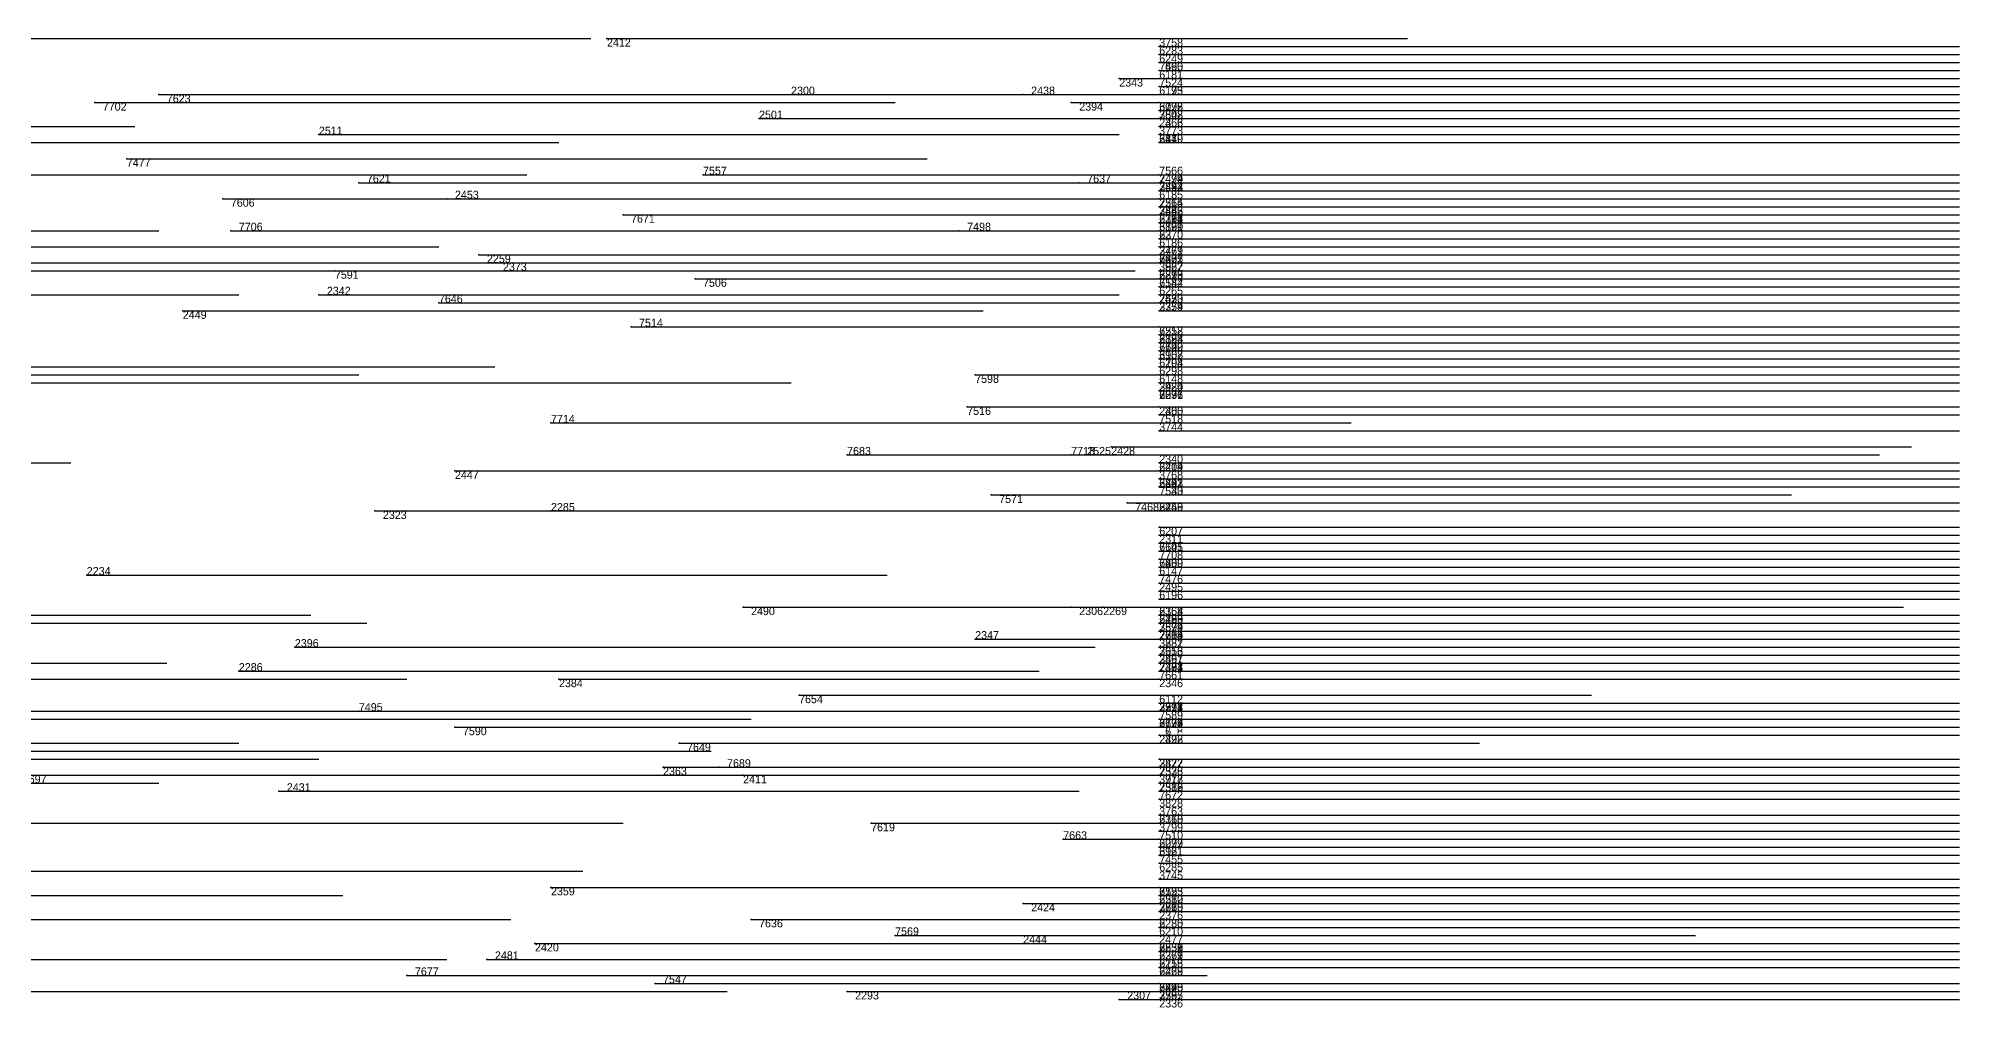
# Model space of a CAD drawing. Extents: x 0 to 1.1, y 0 to 1.
# Drawn here: x 0.86 to 1.1, y 0.759 to 0.88 of the extents above; entities that cross this region are included whole.
import ezdxf

# ---------------------------------------------------------------- set-up
doc = ezdxf.new("R2010")
doc.units = 0
for name, color, linetype in [('Facilities', 3, 'CONTINUOUS'), ('Normals', 1, 'CONTINUOUS'), ('Source_points', 5, 'CONTINUOUS'), ('Text', 3, 'CONTINUOUS')]:
    doc.layers.add(name, color=color, linetype=linetype)

msp = doc.modelspace()

# ---------------------------------------------------------------- linework, layer by layer
at = {"layer": 'Facilities', "color": 3}
for p in [(0.931, 0.88), (1, 0.879, 0.498), (1, 0.879, 0.685), (1, 0.878, 0.552), (1, 0.877, 0.887), (0.995, 0.875), (1, 0.876, 0.769), (1, 0.875, 0.551), (1, 0.875, 0.862), (1, 0.874, 0.538), (0.867, 0.872, 1), (0.875, 0.873, 1), (0.954, 0.873), (0.983, 0.873), (0.989, 0.872), (1, 0.873, 0.574), (1, 0.872, 0.393), (0.95, 0.87), (1, 0.871, 0.673), (1, 0.871, 0.69), (1, 0.871, 0.905), (1, 0.87, 0.144), (1, 0.87, 0.476), (1, 0.869, 0.246), (1, 0.869, 0.097), (0.895, 0.868), (1, 0.868, 0.372), (1, 0.868, 0.282), (1, 0.868, 0.55), (1, 0.867, 0.248), (1, 0.867, 0.43), (0.871, 0.865, 1), (0.9, 0.862, 1), (0.943, 0.863, 1), (0.99, 0.862, 1), (1, 0.863, 0.849), (1, 0.863, 0.846), (1, 0.862, 0.072), (0.883, 0.86, 1), (0.911, 0.86), (1, 0.861, 0.222), (1, 0.861, 0.412), (1, 0.861, 0.892), (1, 0.86, 0.535), (1, 0.86, 0.839), (0.933, 0.858, 1), (1, 0.859, 0.169), (1, 0.859, 0.076), (1, 0.859, 0.412), (1, 0.858, 0.065), (1, 0.858, 0.749), (1, 0.858, 0.815), (1, 0.857, 0.303), (1, 0.857, 0.687), (1, 0.857, 0.533), (0.884, 0.856, 1), (0.975, 0.856, 1), (1, 0.856, 0.688), (1, 0.856, 0.592), (1, 0.855, 0.207), (1, 0.855, 0.688), (1, 0.855, 0.664), (0.915, 0.853), (1, 0.854, 0.454), (1, 0.853, 0.072), (1, 0.853, 0.173), (1, 0.853, 0.632), (1, 0.853, 0.776), (1, 0.853, 0.788), (0.897, 0.851, 1), (0.917, 0.852), (0.942, 0.85, 1), (1, 0.852, 0.359), (1, 0.851, 0.465), (1, 0.851, 0.392), (1, 0.85, 0.182), (1, 0.85, 0.55), (1, 0.85, 0.664), (0.895, 0.848), (1, 0.849, 0.977), (1, 0.848, 0.082), (1, 0.848, 0.634), (0.878, 0.846), (0.91, 0.847, 1), (1, 0.847, 0.951), (1, 0.847, 0.942), (1, 0.846, 0.199), (1, 0.846, 0.317), (0.934, 0.844, 1), (1, 0.844, 0.655), (1, 0.843, 0.118), (1, 0.843, 0.598), (1, 0.843, 0.915), (1, 0.842, 0.26), (1, 0.842, 0.802), (1, 0.841, 0.259), (1, 0.841, 0.667), (1, 0.841, 0.663), (1, 0.841, 0.905), (0.977, 0.838, 1), (1, 0.84, 0.666), (1, 0.839, 0.69), (1, 0.839, 0.746), (1, 0.838, 0.524), (1, 0.837, 0.387), (1, 0.836, 0.072), (1, 0.836, 0.137), (1, 0.836, 0.57), (1, 0.836, 0.773), (0.976, 0.834, 1), (1, 0.834, 0.098), (1, 0.833, 0.085), (1, 0.833, 0.836), (0.924, 0.832, 1), (1, 0.831, 0.378), (0.994, 0.829), (0.912, 0.826), (0.961, 0.828, 1), (0.989, 0.828, 1), (0.99, 0.828), (1, 0.827, 0.018), (1, 0.827, 0.622), (1, 0.826, 0.053), (1, 0.825, 0.226), (1, 0.825, 0.501), (1, 0.824, 0.051), (1, 0.824, 0.385), (1, 0.824, 0.536), (1, 0.824, 0.892), (1, 0.824, 0.918), (0.902, 0.821), (0.924, 0.821), (0.979, 0.823, 1), (0.996, 0.822, 1), (1, 0.822, 0.746), (1, 0.821, 0.015), (1, 0.821, 0.496), (1, 0.819, 0.683), (1, 0.818, 0.075), (1, 0.817, 0.641), (1, 0.816, 0.863), (1, 0.816, 0.85), (1, 0.815, 0.526), (1, 0.815, 0.874), (1, 0.814, 0.799), (0.866, 0.813), (1, 0.813, 0.558), (1, 0.812, 0.796), (0.948, 0.809), (0.989, 0.809), (0.993, 0.809), (1, 0.811, 0.007), (1, 0.81, 0.614), (1, 0.808, 0.045), (1, 0.808, 0.071), (1, 0.808, 0.611), (1, 0.808, 0.619), (1, 0.808, 0.57), (1, 0.807, 0.214), (1, 0.807, 0.67), (1, 0.807, 0.653), (1, 0.807, 0.865), (0.977, 0.805), (1, 0.806, 0.382), (1, 0.806, 0.903), (1, 0.805, 0.061), (1, 0.805, 0.291), (1, 0.805, 0.998), (0.892, 0.804), (1, 0.804, 0.311), (1, 0.803, 0.282), (1, 0.803, 0.934), (1, 0.802, 0.222), (1, 0.802, 0.46), (0.885, 0.801), (0.925, 0.8), (1, 0.801, 0.176), (1, 0.801, 0.109), (1, 0.801, 0.807), (1, 0.801, 0.999), (1, 0.801, 0.787), (1, 0.801, 0.809), (1, 0.8, 0.115), (0.955, 0.798, 1), (1, 0.797, 0.261), (1, 0.797, 0.456), (1, 0.797, 0.746), (1, 0.797, 0.96), (0.9, 0.796, 1), (1, 0.796, 0.204), (1, 0.796, 0.063), (1, 0.796, 0.05), (1, 0.796, 0.814), (1, 0.795, 0.682), (1, 0.795, 0.911), (1, 0.795, 0.793), (0.912, 0.794, 1), (1, 0.794, 0.471), (1, 0.794, 0.56), (1, 0.794, 0.99), (1, 0.793, 0.114), (1, 0.793, 0.133), (1, 0.793, 0.783), (0.94, 0.792, 1), (1, 0.79, 0.111), (1, 0.79, 0.324), (0.938, 0.789), (0.945, 0.789, 1), (0.948, 0.788), (1, 0.789, 0.785), (1, 0.788, 0.033), (1, 0.788, 0.404), (0.89, 0.786), (1, 0.787, 0.392), (1, 0.786, 0.076), (1, 0.786, 0.215), (1, 0.786, 0.797), (1, 0.785, 0.335), (1, 0.785, 0.973), (1, 0.783, 0.488), (0.964, 0.782, 1), (1, 0.782, 0.128), (1, 0.782, 0.639), (1, 0.781, 0.285), (1, 0.781, 0.76), (0.988, 0.78, 1), (1, 0.78, 0.521), (1, 0.779, 0.163), (1, 0.779, 0.55), (1, 0.778, 0.488), (1, 0.778, 0.788), (1, 0.777, 0.673), (0.924, 0.774), (1, 0.775, 0.341), (1, 0.774, 0.569), (1, 0.773, 0.346), (1, 0.773, 0.788), (0.983, 0.772), (1, 0.772, 0.035), (1, 0.772, 0.126), (1, 0.772, 0.486), (1, 0.772, 0.598), (1, 0.771, 0.135), (1, 0.771, 0.939), (0.949, 0.77, 1), (1, 0.77, 0.012), (1, 0.769, 0.534), (1, 0.769, 0.715), (0.922, 0.767), (0.967, 0.768, 1), (0.983, 0.767), (1, 0.767, 0.212), (1, 0.767, 0.28), (1, 0.767, 0.665), (1, 0.767, 0.914), (1, 0.766, 0.126), (1, 0.766, 0.622), (0.916, 0.765), (1, 0.765, 0.119), (1, 0.765, 0.051), (1, 0.765, 0.713), (1, 0.765, 0.528), (1, 0.764, 0.072), (1, 0.764, 0.214), (1, 0.764, 0.558), (0.906, 0.763, 1), (0.937, 0.762, 1), (0.961, 0.761), (1, 0.762, 0.26), (1, 0.762, 0.79), (1, 0.761, 0.122), (1, 0.761, 0.305), (1, 0.761, 0.699), (0.995, 0.76), (1, 0.76, 0.058), (1, 0.76, 0.875)]:
    msp.add_point(p, dxfattribs=at)
at = {"layer": 'Normals', "color": 1}
for p, q in [((0.787, 0.88), (0.887, 0.88)), ((0.83, 0.88), (0.929, 0.88)), ((0.931, 0.88), (1.031, 0.88)), ((1, 0.879, 0.498), (1.1, 0.879, 0.498)), ((1, 0.879, 0.685), (1.1, 0.879, 0.685)), ((1, 0.878, 0.552), (1.1, 0.878, 0.552)), ((1, 0.877, 0.887), (1.1, 0.877, 0.887)), ((0.995, 0.875), (1.095, 0.875)), ((1, 0.876, 0.769), (1.1, 0.876, 0.769)), ((1, 0.875, 0.551), (1.1, 0.875, 0.551)), ((1, 0.875, 0.862), (1.1, 0.875, 0.862)), ((1, 0.874, 0.538), (1.1, 0.874, 0.538)), ((0.867, 0.872, 1), (0.967, 0.872, 1)), ((0.875, 0.873, 1), (0.975, 0.873, 1)), ((0.954, 0.873), (1.054, 0.873)), ((0.983, 0.873), (1.083, 0.873)), ((0.989, 0.872), (1.089, 0.872)), ((1, 0.873, 0.574), (1.1, 0.873, 0.574)), ((1, 0.872, 0.393), (1.1, 0.872, 0.393)), ((0.772, 0.869), (0.872, 0.869)), ((0.95, 0.87), (1.05, 0.87)), ((1, 0.871, 0.673), (1.1, 0.871, 0.673)), ((1, 0.871, 0.69), (1.1, 0.871, 0.69)), ((1, 0.871, 0.905), (1.1, 0.871, 0.905)), ((1, 0.87, 0.144), (1.1, 0.87, 0.144)), ((1, 0.87, 0.476), (1.1, 0.87, 0.476)), ((1, 0.869, 0.246), (1.1, 0.869, 0.246)), ((1, 0.869, 0.097), (1.1, 0.869, 0.097)), ((0.825, 0.867, 1), (0.925, 0.867, 1)), ((0.895, 0.868), (0.995, 0.868)), ((1, 0.868, 0.372), (1.1, 0.868, 0.372)), ((1, 0.868, 0.282), (1.1, 0.868, 0.282)), ((1, 0.868, 0.55), (1.1, 0.868, 0.55)), ((1, 0.867, 0.248), (1.1, 0.867, 0.248)), ((1, 0.867, 0.43), (1.1, 0.867, 0.43)), ((0.871, 0.865, 1), (0.971, 0.865, 1)), ((0.761, 0.863), (0.861, 0.863)), ((0.821, 0.863), (0.921, 0.863)), ((0.9, 0.862, 1), (1, 0.862, 1)), ((0.943, 0.863, 1), (1.043, 0.863, 1)), ((0.99, 0.862, 1), (1.09, 0.862, 1)), ((1, 0.863, 0.849), (1.1, 0.863, 0.849)), ((1, 0.863, 0.846), (1.1, 0.863, 0.846)), ((1, 0.862, 0.072), (1.1, 0.862, 0.072)), ((0.883, 0.86, 1), (0.983, 0.86, 1)), ((0.911, 0.86), (1.012, 0.86)), ((1, 0.861, 0.222), (1.1, 0.861, 0.222)), ((1, 0.861, 0.412), (1.1, 0.861, 0.412)), ((1, 0.861, 0.892), (1.1, 0.861, 0.892)), ((1, 0.86, 0.535), (1.1, 0.86, 0.535)), ((1, 0.86, 0.839), (1.1, 0.86, 0.839)), ((0.933, 0.858, 1), (1.033, 0.858, 1)), ((1, 0.859, 0.169), (1.1, 0.859, 0.169)), ((1, 0.859, 0.076), (1.1, 0.859, 0.076)), ((1, 0.859, 0.412), (1.1, 0.859, 0.412)), ((1, 0.858, 0.065), (1.1, 0.858, 0.065)), ((1, 0.858, 0.749), (1.1, 0.858, 0.749)), ((1, 0.858, 0.815), (1.1, 0.858, 0.815)), ((1, 0.857, 0.303), (1.1, 0.857, 0.303)), ((1, 0.857, 0.687), (1.1, 0.857, 0.687)), ((1, 0.857, 0.533), (1.1, 0.857, 0.533)), ((0.775, 0.856), (0.875, 0.856)), ((0.884, 0.856, 1), (0.984, 0.856, 1)), ((0.975, 0.856, 1), (1.075, 0.856, 1)), ((1, 0.856, 0.688), (1.1, 0.856, 0.688)), ((1, 0.856, 0.592), (1.1, 0.856, 0.592)), ((1, 0.855, 0.207), (1.1, 0.855, 0.207)), ((1, 0.855, 0.688), (1.1, 0.855, 0.688)), ((1, 0.855, 0.664), (1.1, 0.855, 0.664)), ((0.81, 0.854), (0.91, 0.854)), ((0.915, 0.853), (1.015, 0.853)), ((1, 0.854, 0.454), (1.1, 0.854, 0.454)), ((1, 0.853, 0.072), (1.1, 0.853, 0.072)), ((1, 0.853, 0.173), (1.1, 0.853, 0.173)), ((1, 0.853, 0.632), (1.1, 0.853, 0.632)), ((1, 0.853, 0.776), (1.1, 0.853, 0.776)), ((1, 0.853, 0.788), (1.1, 0.853, 0.788)), ((0.847, 0.851, 1), (0.947, 0.851, 1)), ((0.853, 0.852, 1), (0.953, 0.852, 1)), ((0.897, 0.851, 1), (0.997, 0.851, 1)), ((0.917, 0.852), (1.017, 0.852)), ((0.942, 0.85, 1), (1.042, 0.85, 1)), ((1, 0.852, 0.359), (1.1, 0.852, 0.359)), ((1, 0.851, 0.465), (1.1, 0.851, 0.465)), ((1, 0.851, 0.392), (1.1, 0.851, 0.392)), ((1, 0.85, 0.182), (1.1, 0.85, 0.182)), ((1, 0.85, 0.55), (1.1, 0.85, 0.55)), ((1, 0.85, 0.664), (1.1, 0.85, 0.664)), ((0.785, 0.848, 1), (0.885, 0.848, 1)), ((0.895, 0.848), (0.995, 0.848)), ((1, 0.849, 0.977), (1.1, 0.849, 0.977)), ((1, 0.848, 0.082), (1.1, 0.848, 0.082)), ((1, 0.848, 0.634), (1.1, 0.848, 0.634)), ((0.878, 0.846), (0.978, 0.846)), ((0.91, 0.847, 1), (1.01, 0.847, 1)), ((1, 0.847, 0.951), (1.1, 0.847, 0.951)), ((1, 0.847, 0.942), (1.1, 0.847, 0.942)), ((1, 0.846, 0.199), (1.1, 0.846, 0.199)), ((1, 0.846, 0.317), (1.1, 0.846, 0.317)), ((0.934, 0.844, 1), (1.034, 0.844, 1)), ((1, 0.844, 0.655), (1.1, 0.844, 0.655)), ((1, 0.843, 0.118), (1.1, 0.843, 0.118)), ((1, 0.843, 0.598), (1.1, 0.843, 0.598)), ((1, 0.843, 0.915), (1.1, 0.843, 0.915)), ((1, 0.842, 0.26), (1.1, 0.842, 0.26)), ((1, 0.842, 0.802), (1.1, 0.842, 0.802)), ((1, 0.841, 0.259), (1.1, 0.841, 0.259)), ((1, 0.841, 0.667), (1.1, 0.841, 0.667)), ((1, 0.841, 0.663), (1.1, 0.841, 0.663)), ((1, 0.841, 0.905), (1.1, 0.841, 0.905)), ((0.8, 0.838), (0.9, 0.838)), ((0.818, 0.839, 1), (0.917, 0.839, 1)), ((0.977, 0.838, 1), (1.077, 0.838, 1)), ((1, 0.84, 0.666), (1.1, 0.84, 0.666)), ((1, 0.839, 0.69), (1.1, 0.839, 0.69)), ((1, 0.839, 0.746), (1.1, 0.839, 0.746)), ((1, 0.838, 0.524), (1.1, 0.838, 0.524)), ((0.854, 0.837, 1), (0.954, 0.837, 1)), ((1, 0.837, 0.387), (1.1, 0.837, 0.387)), ((1, 0.836, 0.072), (1.1, 0.836, 0.072)), ((1, 0.836, 0.137), (1.1, 0.836, 0.137)), ((1, 0.836, 0.57), (1.1, 0.836, 0.57)), ((1, 0.836, 0.773), (1.1, 0.836, 0.773)), ((0.976, 0.834, 1), (1.076, 0.834, 1)), ((1, 0.834, 0.098), (1.1, 0.834, 0.098)), ((1, 0.833, 0.085), (1.1, 0.833, 0.085)), ((1, 0.833, 0.836), (1.1, 0.833, 0.836)), ((0.924, 0.832, 1), (1.024, 0.832, 1)), ((1, 0.831, 0.378), (1.1, 0.831, 0.378)), ((0.994, 0.829), (1.094, 0.829)), ((0.764, 0.827), (0.864, 0.827)), ((0.912, 0.826), (1.012, 0.826)), ((0.961, 0.828, 1), (1.061, 0.828, 1)), ((0.989, 0.828, 1), (1.089, 0.828, 1)), ((0.99, 0.828), (1.09, 0.828)), ((1, 0.827, 0.018), (1.1, 0.827, 0.018)), ((1, 0.827, 0.622), (1.1, 0.827, 0.622)), ((1, 0.826, 0.053), (1.1, 0.826, 0.053)), ((1, 0.825, 0.226), (1.1, 0.825, 0.226)), ((1, 0.825, 0.501), (1.1, 0.825, 0.501)), ((1, 0.824, 0.051), (1.1, 0.824, 0.051)), ((1, 0.824, 0.385), (1.1, 0.824, 0.385)), ((1, 0.824, 0.536), (1.1, 0.824, 0.536)), ((1, 0.824, 0.892), (1.1, 0.824, 0.892)), ((1, 0.824, 0.918), (1.1, 0.824, 0.918)), ((0.902, 0.821), (1.002, 0.821)), ((0.924, 0.821), (1.024, 0.821)), ((0.979, 0.823, 1), (1.079, 0.823, 1)), ((0.996, 0.822, 1), (1.096, 0.822, 1)), ((1, 0.822, 0.746), (1.1, 0.822, 0.746)), ((1, 0.821, 0.015), (1.1, 0.821, 0.015)), ((1, 0.821, 0.496), (1.1, 0.821, 0.496)), ((1, 0.819, 0.683), (1.1, 0.819, 0.683)), ((1, 0.818, 0.075), (1.1, 0.818, 0.075)), ((1, 0.817, 0.641), (1.1, 0.817, 0.641)), ((1, 0.816, 0.863), (1.1, 0.816, 0.863)), ((1, 0.816, 0.85), (1.1, 0.816, 0.85)), ((1, 0.815, 0.526), (1.1, 0.815, 0.526)), ((1, 0.815, 0.874), (1.1, 0.815, 0.874)), ((1, 0.814, 0.799), (1.1, 0.814, 0.799)), ((0.866, 0.813), (0.966, 0.813)), ((1, 0.813, 0.558), (1.1, 0.813, 0.558)), ((1, 0.812, 0.796), (1.1, 0.812, 0.796)), ((0.948, 0.809), (1.048, 0.809)), ((0.989, 0.809), (1.089, 0.809)), ((0.993, 0.809), (1.093, 0.809)), ((1, 0.811, 0.007), (1.1, 0.811, 0.007)), ((1, 0.81, 0.614), (1.1, 0.81, 0.614)), ((0.794, 0.808), (0.894, 0.808)), ((0.801, 0.807), (0.901, 0.807)), ((1, 0.808, 0.045), (1.1, 0.808, 0.045)), ((1, 0.808, 0.071), (1.1, 0.808, 0.071)), ((1, 0.808, 0.611), (1.1, 0.808, 0.611)), ((1, 0.808, 0.619), (1.1, 0.808, 0.619)), ((1, 0.808, 0.57), (1.1, 0.808, 0.57)), ((1, 0.807, 0.214), (1.1, 0.807, 0.214)), ((1, 0.807, 0.67), (1.1, 0.807, 0.67)), ((1, 0.807, 0.653), (1.1, 0.807, 0.653)), ((1, 0.807, 0.865), (1.1, 0.807, 0.865)), ((0.977, 0.805), (1.077, 0.805)), ((1, 0.806, 0.382), (1.1, 0.806, 0.382)), ((1, 0.806, 0.903), (1.1, 0.806, 0.903)), ((1, 0.805, 0.061), (1.1, 0.805, 0.061)), ((1, 0.805, 0.291), (1.1, 0.805, 0.291)), ((1, 0.805, 0.998), (1.1, 0.805, 0.998)), ((0.776, 0.802, 1), (0.876, 0.802, 1)), ((0.892, 0.804), (0.992, 0.804)), ((1, 0.804, 0.311), (1.1, 0.804, 0.311)), ((1, 0.803, 0.282), (1.1, 0.803, 0.282)), ((1, 0.803, 0.934), (1.1, 0.803, 0.934)), ((1, 0.802, 0.222), (1.1, 0.802, 0.222)), ((1, 0.802, 0.46), (1.1, 0.802, 0.46)), ((0.76, 0.8), (0.86, 0.8)), ((0.806, 0.8), (0.906, 0.8)), ((0.885, 0.801), (0.985, 0.801)), ((0.925, 0.8), (1.025, 0.8)), ((1, 0.801, 0.176), (1.1, 0.801, 0.176)), ((1, 0.801, 0.109), (1.1, 0.801, 0.109)), ((1, 0.801, 0.807), (1.1, 0.801, 0.807)), ((1, 0.801, 0.999), (1.1, 0.801, 0.999)), ((1, 0.801, 0.787), (1.1, 0.801, 0.787)), ((1, 0.801, 0.809), (1.1, 0.801, 0.809)), ((1, 0.8, 0.115), (1.1, 0.8, 0.115)), ((0.955, 0.798, 1), (1.054, 0.798, 1)), ((1, 0.797, 0.261), (1.1, 0.797, 0.261)), ((1, 0.797, 0.456), (1.1, 0.797, 0.456)), ((1, 0.797, 0.746), (1.1, 0.797, 0.746)), ((1, 0.797, 0.96), (1.1, 0.797, 0.96)), ((0.821, 0.796), (0.921, 0.796)), ((0.849, 0.795, 1), (0.949, 0.795, 1)), ((0.9, 0.796, 1), (1, 0.796, 1)), ((1, 0.796, 0.204), (1.1, 0.796, 0.204)), ((1, 0.796, 0.063), (1.1, 0.796, 0.063)), ((1, 0.796, 0.05), (1.1, 0.796, 0.05)), ((1, 0.796, 0.814), (1.1, 0.796, 0.814)), ((1, 0.795, 0.682), (1.1, 0.795, 0.682)), ((1, 0.795, 0.911), (1.1, 0.795, 0.911)), ((1, 0.795, 0.793), (1.1, 0.795, 0.793)), ((0.912, 0.794, 1), (1.012, 0.794, 1)), ((1, 0.794, 0.471), (1.1, 0.794, 0.471)), ((1, 0.794, 0.56), (1.1, 0.794, 0.56)), ((1, 0.794, 0.99), (1.1, 0.794, 0.99)), ((1, 0.793, 0.114), (1.1, 0.793, 0.114)), ((1, 0.793, 0.133), (1.1, 0.793, 0.133)), ((1, 0.793, 0.783), (1.1, 0.793, 0.783)), ((0.785, 0.792, 1), (0.885, 0.792, 1)), ((0.795, 0.79, 1), (0.895, 0.79, 1)), ((0.82, 0.791), (0.92, 0.791)), ((0.844, 0.791, 1), (0.944, 0.791, 1)), ((0.94, 0.792, 1), (1.04, 0.792, 1)), ((1, 0.79, 0.111), (1.1, 0.79, 0.111)), ((1, 0.79, 0.324), (1.1, 0.79, 0.324)), ((0.858, 0.788, 1), (0.958, 0.788, 1)), ((0.938, 0.789), (1.038, 0.789)), ((0.945, 0.789, 1), (1.045, 0.789, 1)), ((0.948, 0.788), (1.048, 0.788)), ((1, 0.789, 0.785), (1.1, 0.789, 0.785)), ((1, 0.788, 0.033), (1.1, 0.788, 0.033)), ((1, 0.788, 0.404), (1.1, 0.788, 0.404)), ((0.775, 0.787), (0.875, 0.787)), ((0.89, 0.786), (0.99, 0.786)), ((1, 0.787, 0.392), (1.1, 0.787, 0.392)), ((1, 0.786, 0.076), (1.1, 0.786, 0.076)), ((1, 0.786, 0.215), (1.1, 0.786, 0.215)), ((1, 0.786, 0.797), (1.1, 0.786, 0.797)), ((1, 0.785, 0.335), (1.1, 0.785, 0.335)), ((1, 0.785, 0.973), (1.1, 0.785, 0.973)), ((1, 0.783, 0.488), (1.1, 0.783, 0.488)), ((0.833, 0.782), (0.933, 0.782)), ((0.964, 0.782, 1), (1.064, 0.782, 1)), ((1, 0.782, 0.128), (1.1, 0.782, 0.128)), ((1, 0.782, 0.639), (1.1, 0.782, 0.639)), ((1, 0.781, 0.285), (1.1, 0.781, 0.285)), ((1, 0.781, 0.76), (1.1, 0.781, 0.76)), ((0.988, 0.78, 1), (1.088, 0.78, 1)), ((1, 0.78, 0.521), (1.1, 0.78, 0.521)), ((1, 0.779, 0.163), (1.1, 0.779, 0.163)), ((1, 0.779, 0.55), (1.1, 0.779, 0.55)), ((1, 0.778, 0.488), (1.1, 0.778, 0.488)), ((1, 0.778, 0.788), (1.1, 0.778, 0.788)), ((0.828, 0.776, 1), (0.928, 0.776, 1)), ((1, 0.777, 0.673), (1.1, 0.777, 0.673)), ((0.798, 0.773, 1), (0.898, 0.773, 1)), ((0.924, 0.774), (1.024, 0.774)), ((1, 0.775, 0.341), (1.1, 0.775, 0.341)), ((1, 0.774, 0.569), (1.1, 0.774, 0.569)), ((1, 0.773, 0.346), (1.1, 0.773, 0.346)), ((1, 0.773, 0.788), (1.1, 0.773, 0.788)), ((0.983, 0.772), (1.083, 0.772)), ((1, 0.772, 0.035), (1.1, 0.772, 0.035)), ((1, 0.772, 0.126), (1.1, 0.772, 0.126)), ((1, 0.772, 0.486), (1.1, 0.772, 0.486)), ((1, 0.772, 0.598), (1.1, 0.772, 0.598)), ((1, 0.771, 0.135), (1.1, 0.771, 0.135)), ((1, 0.771, 0.939), (1.1, 0.771, 0.939)), ((0.819, 0.77), (0.919, 0.77)), ((0.949, 0.77, 1), (1.049, 0.77, 1)), ((1, 0.77, 0.012), (1.1, 0.77, 0.012)), ((1, 0.769, 0.534), (1.1, 0.769, 0.534)), ((1, 0.769, 0.715), (1.1, 0.769, 0.715)), ((0.922, 0.767), (1.022, 0.767)), ((0.967, 0.768, 1), (1.067, 0.768, 1)), ((0.983, 0.767), (1.083, 0.767)), ((1, 0.767, 0.212), (1.1, 0.767, 0.212)), ((1, 0.767, 0.28), (1.1, 0.767, 0.28)), ((1, 0.767, 0.665), (1.1, 0.767, 0.665)), ((1, 0.767, 0.914), (1.1, 0.767, 0.914)), ((1, 0.766, 0.126), (1.1, 0.766, 0.126)), ((1, 0.766, 0.622), (1.1, 0.766, 0.622)), ((0.811, 0.765), (0.911, 0.765)), ((0.916, 0.765), (1.016, 0.765)), ((1, 0.765, 0.119), (1.1, 0.765, 0.119)), ((1, 0.765, 0.051), (1.1, 0.765, 0.051)), ((1, 0.765, 0.713), (1.1, 0.765, 0.713)), ((1, 0.765, 0.528), (1.1, 0.765, 0.528)), ((1, 0.764, 0.072), (1.1, 0.764, 0.072)), ((1, 0.764, 0.214), (1.1, 0.764, 0.214)), ((1, 0.764, 0.558), (1.1, 0.764, 0.558)), ((0.846, 0.761), (0.946, 0.761)), ((0.906, 0.763, 1), (1.006, 0.763, 1)), ((0.937, 0.762, 1), (1.037, 0.762, 1)), ((0.961, 0.761), (1.061, 0.761)), ((1, 0.762, 0.26), (1.1, 0.762, 0.26)), ((1, 0.762, 0.79), (1.1, 0.762, 0.79)), ((1, 0.761, 0.122), (1.1, 0.761, 0.122)), ((1, 0.761, 0.305), (1.1, 0.761, 0.305)), ((1, 0.761, 0.699), (1.1, 0.761, 0.699)), ((0.995, 0.76), (1.095, 0.76)), ((1, 0.76, 0.058), (1.1, 0.76, 0.058)), ((1, 0.76, 0.875), (1.1, 0.76, 0.875))]:
    msp.add_line(p, q, dxfattribs=at)
at = {"layer": 'Source_points', "color": 5}
for p in [(0.931, 0.88), (1, 0.879, 0.498), (1, 0.879, 0.685), (1, 0.878, 0.552), (1, 0.877, 0.887), (0.995, 0.875), (1, 0.876, 0.769), (1, 0.875, 0.551), (1, 0.875, 0.862), (1, 0.874, 0.538), (0.867, 0.872, 1), (0.875, 0.873, 1), (0.954, 0.873), (0.983, 0.873), (0.989, 0.872), (1, 0.873, 0.574), (1, 0.872, 0.393), (0.95, 0.87), (1, 0.871, 0.673), (1, 0.871, 0.69), (1, 0.871, 0.905), (1, 0.87, 0.144), (1, 0.87, 0.476), (1, 0.869, 0.246), (1, 0.869, 0.097), (0.895, 0.868), (1, 0.868, 0.372), (1, 0.868, 0.282), (1, 0.868, 0.55), (1, 0.867, 0.248), (1, 0.867, 0.43), (0.871, 0.865, 1), (0.9, 0.862, 1), (0.943, 0.863, 1), (0.99, 0.862, 1), (1, 0.863, 0.849), (1, 0.863, 0.846), (1, 0.862, 0.072), (0.883, 0.86, 1), (0.911, 0.86), (1, 0.861, 0.222), (1, 0.861, 0.412), (1, 0.861, 0.892), (1, 0.86, 0.535), (1, 0.86, 0.839), (0.933, 0.858, 1), (1, 0.859, 0.169), (1, 0.859, 0.076), (1, 0.859, 0.412), (1, 0.858, 0.065), (1, 0.858, 0.749), (1, 0.858, 0.815), (1, 0.857, 0.303), (1, 0.857, 0.687), (1, 0.857, 0.533), (0.884, 0.856, 1), (0.975, 0.856, 1), (1, 0.856, 0.688), (1, 0.856, 0.592), (1, 0.855, 0.207), (1, 0.855, 0.688), (1, 0.855, 0.664), (0.915, 0.853), (1, 0.854, 0.454), (1, 0.853, 0.072), (1, 0.853, 0.173), (1, 0.853, 0.632), (1, 0.853, 0.776), (1, 0.853, 0.788), (0.897, 0.851, 1), (0.917, 0.852), (0.942, 0.85, 1), (1, 0.852, 0.359), (1, 0.851, 0.465), (1, 0.851, 0.392), (1, 0.85, 0.182), (1, 0.85, 0.55), (1, 0.85, 0.664), (0.895, 0.848), (1, 0.849, 0.977), (1, 0.848, 0.082), (1, 0.848, 0.634), (0.878, 0.846), (0.91, 0.847, 1), (1, 0.847, 0.951), (1, 0.847, 0.942), (1, 0.846, 0.199), (1, 0.846, 0.317), (0.934, 0.844, 1), (1, 0.844, 0.655), (1, 0.843, 0.118), (1, 0.843, 0.598), (1, 0.843, 0.915), (1, 0.842, 0.26), (1, 0.842, 0.802), (1, 0.841, 0.259), (1, 0.841, 0.667), (1, 0.841, 0.663), (1, 0.841, 0.905), (0.977, 0.838, 1), (1, 0.84, 0.666), (1, 0.839, 0.69), (1, 0.839, 0.746), (1, 0.838, 0.524), (1, 0.837, 0.387), (1, 0.836, 0.072), (1, 0.836, 0.137), (1, 0.836, 0.57), (1, 0.836, 0.773), (0.976, 0.834, 1), (1, 0.834, 0.098), (1, 0.833, 0.085), (1, 0.833, 0.836), (0.924, 0.832, 1), (1, 0.831, 0.378), (0.994, 0.829), (0.912, 0.826), (0.961, 0.828, 1), (0.989, 0.828, 1), (0.99, 0.828), (1, 0.827, 0.018), (1, 0.827, 0.622), (1, 0.826, 0.053), (1, 0.825, 0.226), (1, 0.825, 0.501), (1, 0.824, 0.051), (1, 0.824, 0.385), (1, 0.824, 0.536), (1, 0.824, 0.892), (1, 0.824, 0.918), (0.902, 0.821), (0.924, 0.821), (0.979, 0.823, 1), (0.996, 0.822, 1), (1, 0.822, 0.746), (1, 0.821, 0.015), (1, 0.821, 0.496), (1, 0.819, 0.683), (1, 0.818, 0.075), (1, 0.817, 0.641), (1, 0.816, 0.863), (1, 0.816, 0.85), (1, 0.815, 0.526), (1, 0.815, 0.874), (1, 0.814, 0.799), (0.866, 0.813), (1, 0.813, 0.558), (1, 0.812, 0.796), (0.948, 0.809), (0.989, 0.809), (0.993, 0.809), (1, 0.811, 0.007), (1, 0.81, 0.614), (1, 0.808, 0.045), (1, 0.808, 0.071), (1, 0.808, 0.611), (1, 0.808, 0.619), (1, 0.808, 0.57), (1, 0.807, 0.214), (1, 0.807, 0.67), (1, 0.807, 0.653), (1, 0.807, 0.865), (0.977, 0.805), (1, 0.806, 0.382), (1, 0.806, 0.903), (1, 0.805, 0.061), (1, 0.805, 0.291), (1, 0.805, 0.998), (0.892, 0.804), (1, 0.804, 0.311), (1, 0.803, 0.282), (1, 0.803, 0.934), (1, 0.802, 0.222), (1, 0.802, 0.46), (0.885, 0.801), (0.925, 0.8), (1, 0.801, 0.176), (1, 0.801, 0.109), (1, 0.801, 0.807), (1, 0.801, 0.999), (1, 0.801, 0.787), (1, 0.801, 0.809), (1, 0.8, 0.115), (0.955, 0.798, 1), (1, 0.797, 0.261), (1, 0.797, 0.456), (1, 0.797, 0.746), (1, 0.797, 0.96), (0.9, 0.796, 1), (1, 0.796, 0.204), (1, 0.796, 0.063), (1, 0.796, 0.05), (1, 0.796, 0.814), (1, 0.795, 0.682), (1, 0.795, 0.911), (1, 0.795, 0.793), (0.912, 0.794, 1), (1, 0.794, 0.471), (1, 0.794, 0.56), (1, 0.794, 0.99), (1, 0.793, 0.114), (1, 0.793, 0.133), (1, 0.793, 0.783), (0.94, 0.792, 1), (1, 0.79, 0.111), (1, 0.79, 0.324), (0.938, 0.789), (0.945, 0.789, 1), (0.948, 0.788), (1, 0.789, 0.785), (1, 0.788, 0.033), (1, 0.788, 0.404), (0.89, 0.786), (1, 0.787, 0.392), (1, 0.786, 0.076), (1, 0.786, 0.215), (1, 0.786, 0.797), (1, 0.785, 0.335), (1, 0.785, 0.973), (1, 0.783, 0.488), (0.964, 0.782, 1), (1, 0.782, 0.128), (1, 0.782, 0.639), (1, 0.781, 0.285), (1, 0.781, 0.76), (0.988, 0.78, 1), (1, 0.78, 0.521), (1, 0.779, 0.163), (1, 0.779, 0.55), (1, 0.778, 0.488), (1, 0.778, 0.788), (1, 0.777, 0.673), (0.924, 0.774), (1, 0.775, 0.341), (1, 0.774, 0.569), (1, 0.773, 0.346), (1, 0.773, 0.788), (0.983, 0.772), (1, 0.772, 0.035), (1, 0.772, 0.126), (1, 0.772, 0.486), (1, 0.772, 0.598), (1, 0.771, 0.135), (1, 0.771, 0.939), (0.949, 0.77, 1), (1, 0.77, 0.012), (1, 0.769, 0.534), (1, 0.769, 0.715), (0.922, 0.767), (0.967, 0.768, 1), (0.983, 0.767), (1, 0.767, 0.212), (1, 0.767, 0.28), (1, 0.767, 0.665), (1, 0.767, 0.914), (1, 0.766, 0.126), (1, 0.766, 0.622), (0.916, 0.765), (1, 0.765, 0.119), (1, 0.765, 0.051), (1, 0.765, 0.713), (1, 0.765, 0.528), (1, 0.764, 0.072), (1, 0.764, 0.214), (1, 0.764, 0.558), (0.906, 0.763, 1), (0.937, 0.762, 1), (0.961, 0.761), (1, 0.762, 0.26), (1, 0.762, 0.79), (1, 0.761, 0.122), (1, 0.761, 0.305), (1, 0.761, 0.699), (0.995, 0.76), (1, 0.76, 0.058), (1, 0.76, 0.875)]:
    msp.add_point(p, dxfattribs=at)

# ---------------------------------------------------------------- texts
at = {"layer": 'Text', "color": 3}
for s, p in [('2412', (0.931, 0.879)), ('3758', (1, 0.879, 0.498)), ('6283', (1, 0.878, 0.685)), ('6249', (1, 0.877, 0.552)), ('7460', (1, 0.876, 0.887)), ('7695', (1, 0.876, 0.769)), ('2300', (0.954, 0.873)), ('2438', (0.984, 0.873)), ('2343', (0.995, 0.874)), ('6181', (1, 0.875, 0.551)), ('7524', (1, 0.874, 0.862)), ('6173', (1, 0.873, 0.538)), ('6195', (1, 0.873, 0.574)), ('7702', (0.868, 0.871, 1)), ('7623', (0.876, 0.872, 1)), ('2394', (0.99, 0.871)), ('3775', (1, 0.871, 0.393)), ('6098', (1, 0.871, 0.673)), ('6192', (1, 0.871, 0.69)), ('2511', (0.895, 0.868)), ('2501', (0.95, 0.87)), ('3842', (1, 0.87, 0.476)), ('3773', (1, 0.868, 0.372)), ('7508', (1, 0.87, 0.905)), ('2366', (1, 0.869, 0.246)), ('2463', (1, 0.869, 0.144)), ('2466', (1, 0.869, 0.097)), ('3810', (1, 0.867, 0.43)), ('3849', (1, 0.867, 0.282)), ('2470', (1, 0.867, 0.248)), ('6149', (1, 0.867, 0.55)), ('7477', (0.871, 0.864, 1)), ('7621', (0.901, 0.862, 1)), ('7557', (0.943, 0.863, 1)), ('7637', (0.991, 0.862, 1)), ('3894', (1, 0.861, 0.412)), ('7566', (1, 0.863, 0.846)), ('2499', (1, 0.862, 0.072)), ('7474', (1, 0.862, 0.849)), ('2432', (1, 0.861, 0.222)), ('7443', (1, 0.861, 0.892)), ('7606', (0.884, 0.859, 1)), ('2453', (0.912, 0.86)), ('6185', (1, 0.86, 0.535)), ('2264', (1, 0.859, 0.169)), ('7515', (1, 0.859, 0.839)), ('7706', (0.885, 0.856, 1)), ('7671', (0.934, 0.857, 1)), ('7498', (0.976, 0.856, 1)), ('3883', (1, 0.858, 0.412)), ('3869', (1, 0.856, 0.303)), ('2452', (1, 0.858, 0.076)), ('7446', (1, 0.858, 0.815)), ('2321', (1, 0.857, 0.065)), ('6114', (1, 0.857, 0.749)), ('6266', (1, 0.857, 0.687)), ('6292', (1, 0.857, 0.533)), ('6121', (1, 0.856, 0.688)), ('6190', (1, 0.856, 0.592)), ('2370', (1, 0.855, 0.207)), ('6270', (1, 0.855, 0.664)), ('6186', (1, 0.854, 0.688)), ('2259', (0.916, 0.852)), ('3771', (1, 0.853, 0.454)), ('2469', (1, 0.853, 0.072)), ('2471', (1, 0.852, 0.173)), ('6205', (1, 0.852, 0.632)), ('7552', (1, 0.852, 0.776)), ('7631', (1, 0.852, 0.788)), ('7591', (0.897, 0.85, 1)), ('2373', (0.918, 0.851)), ('7506', (0.943, 0.849, 1)), ('3862', (1, 0.851, 0.465)), ('3927', (1, 0.851, 0.359)), ('3893', (1, 0.85, 0.392)), ('2319', (1, 0.85, 0.182)), ('6276', (1, 0.85, 0.664)), ('6144', (1, 0.849, 0.55)), ('7582', (1, 0.849, 0.977)), ('2342', (0.896, 0.848)), ('7646', (0.91, 0.847, 1)), ('6265', (1, 0.848, 0.634)), ('2523', (1, 0.847, 0.082)), ('7450', (1, 0.847, 0.951)), ('7670', (1, 0.847, 0.942)), ('2449', (0.878, 0.845)), ('7514', (0.935, 0.844, 1)), ('3779', (1, 0.846, 0.317)), ('2354', (1, 0.846, 0.199)), ('3884', (1, 0.842, 0.26)), ('6212', (1, 0.843, 0.655)), ('7558', (1, 0.843, 0.915)), ('2393', (1, 0.842, 0.118)), ('6128', (1, 0.842, 0.598)), ('3907', (1, 0.84, 0.259)), ('6142', (1, 0.841, 0.667)), ('7609', (1, 0.841, 0.802)), ('7720', (1, 0.841, 0.905)), ('6158', (1, 0.84, 0.663)), ('7598', (0.977, 0.837, 1)), ('6194', (1, 0.839, 0.666)), ('6208', (1, 0.839, 0.69)), ('6298', (1, 0.838, 0.746)), ('6148', (1, 0.837, 0.524)), ('3920', (1, 0.836, 0.387)), ('2484', (1, 0.836, 0.137)), ('2271', (1, 0.835, 0.072)), ('6097', (1, 0.835, 0.57)), ('7536', (1, 0.835, 0.773)), ('7714', (0.924, 0.832, 1)), ('7516', (0.976, 0.833, 1)), ('2365', (1, 0.833, 0.085)), ('2400', (1, 0.833, 0.098)), ('7518', (1, 0.832, 0.836)), ('3744', (1, 0.831, 0.378)), ('7683', (0.961, 0.828, 1)), ('7718', (0.989, 0.828, 1)), ('2525', (0.991, 0.828)), ('2428', (0.994, 0.828)), ('2447', (0.912, 0.825)), ('3768', (1, 0.825, 0.501)), ('2340', (1, 0.827, 0.018)), ('2419', (1, 0.826, 0.053)), ('6204', (1, 0.826, 0.622)), ('3882', (1, 0.824, 0.385)), ('2301', (1, 0.824, 0.226)), ('2442', (1, 0.824, 0.051)), ('6223', (1, 0.824, 0.536)), ('7530', (1, 0.823, 0.892)), ('7543', (1, 0.823, 0.918)), ('2323', (0.903, 0.82)), ('2285', (0.924, 0.821)), ('7571', (0.98, 0.822, 1)), ('7468', (0.997, 0.821, 1)), ('3759', (1, 0.821, 0.496)), ('2440', (1, 0.821, 0.015)), ('6255', (1, 0.821, 0.746)), ('6207', (1, 0.818, 0.683)), ('2311', (1, 0.817, 0.075)), ('6141', (1, 0.816, 0.641)), ('7605', (1, 0.816, 0.863)), ('2234', (0.866, 0.813)), ('7708', (1, 0.815, 0.85)), ('6209', (1, 0.814, 0.526)), ('7480', (1, 0.814, 0.799)), ('7639', (1, 0.814, 0.874)), ('6147', (1, 0.813, 0.558)), ('7476', (1, 0.812, 0.796)), ('2495', (1, 0.811, 0.007)), ('2490', (0.949, 0.808)), ('2306', (0.99, 0.808)), ('2269', (0.993, 0.808)), ('6196', (1, 0.81, 0.614)), ('2358', (1, 0.808, 0.071)), ('6164', (1, 0.808, 0.619)), ('3879', (1, 0.806, 0.382)), ('2295', (1, 0.807, 0.045)), ('2480', (1, 0.807, 0.214)), ('6139', (1, 0.807, 0.67)), ('6163', (1, 0.807, 0.611)), ('6220', (1, 0.807, 0.57)), ('6269', (1, 0.807, 0.653)), ('7594', (1, 0.806, 0.865)), ('2396', (0.892, 0.804)), ('2347', (0.977, 0.805)), ('3781', (1, 0.804, 0.311)), ('3832', (1, 0.804, 0.291)), ('2289', (1, 0.805, 0.061)), ('7614', (1, 0.805, 0.998)), ('7705', (1, 0.805, 0.903)), ('2286', (0.885, 0.801)), ('3916', (1, 0.803, 0.282)), ('3867', (1, 0.802, 0.46)), ('7653', (1, 0.803, 0.934)), ('2491', (1, 0.802, 0.222)), ('2304', (1, 0.801, 0.176)), ('2497', (1, 0.801, 0.109)), ('7473', (1, 0.801, 0.807)), ('7481', (1, 0.801, 0.999)), ('7494', (1, 0.801, 0.787)), ('2384', (0.925, 0.799)), ('7661', (1, 0.8, 0.809)), ('2346', (1, 0.799, 0.115)), ('7495', (0.9, 0.796, 1)), ('7654', (0.955, 0.797, 1)), ('3791', (1, 0.796, 0.261)), ('3917', (1, 0.796, 0.456)), ('6112', (1, 0.797, 0.746)), ('2298', (1, 0.796, 0.204)), ('2312', (1, 0.796, 0.063)), ('2514', (1, 0.796, 0.05)), ('7513', (1, 0.796, 0.96)), ('7573', (1, 0.796, 0.814)), ('3796', (1, 0.794, 0.471)), ('7589', (1, 0.795, 0.911)), ('6127', (1, 0.794, 0.682)), ('6174', (1, 0.794, 0.56)), ('7629', (1, 0.794, 0.793)), ('7590', (0.913, 0.793, 1)), ('7616', (1, 0.793, 0.783)), ('7713', (1, 0.793, 0.99)), ('2398', (1, 0.792, 0.114)), ('2422', (1, 0.792, 0.133)), ('7649', (0.941, 0.791, 1)), ('7689', (0.946, 0.789, 1)), ('3872', (1, 0.789, 0.324)), ('2427', (1, 0.789, 0.111)), ('7697', (0.858, 0.787, 1)), ('2363', (0.938, 0.788)), ('2411', (0.948, 0.787)), ('3777', (1, 0.787, 0.404)), ('3918', (1, 0.787, 0.392)), ('2335', (1, 0.788, 0.033)), ('7578', (1, 0.788, 0.785)), ('2431', (0.891, 0.786)), ('3828', (1, 0.784, 0.335)), ('2389', (1, 0.786, 0.076)), ('2512', (1, 0.786, 0.215)), ('7586', (1, 0.786, 0.797)), ('7672', (1, 0.785, 0.973)), ('3763', (1, 0.783, 0.488)), ('2368', (1, 0.782, 0.128)), ('6110', (1, 0.782, 0.639)), ('7619', (0.964, 0.781, 1)), ('7663', (0.988, 0.78, 1)), ('3799', (1, 0.781, 0.285)), ('7510', (1, 0.78, 0.76)), ('3921', (1, 0.778, 0.488)), ('2277', (1, 0.779, 0.163)), ('6099', (1, 0.779, 0.521)), ('6161', (1, 0.778, 0.55)), ('7455', (1, 0.777, 0.788)), ('3745', (1, 0.775, 0.341)), ('6285', (1, 0.776, 0.673)), ('2359', (0.924, 0.773)), ('3795', (1, 0.773, 0.346)), ('6155', (1, 0.773, 0.569)), ('7523', (1, 0.773, 0.788)), ('2510', (1, 0.772, 0.035)), ('6282', (1, 0.772, 0.598)), ('2424', (0.984, 0.771)), ('3860', (1, 0.771, 0.486)), ('2518', (1, 0.771, 0.126)), ('7723', (1, 0.771, 0.939)), ('2376', (1, 0.77, 0.135)), ('7636', (0.95, 0.769, 1)), ('7569', (0.967, 0.768, 1)), ('2280', (1, 0.769, 0.012)), ('6235', (1, 0.769, 0.715)), ('6210', (1, 0.768, 0.534)), ('2481', (0.917, 0.765)), ('2420', (0.922, 0.766)), ('2444', (0.983, 0.767)), ('3859', (1, 0.766, 0.28)), ('2477', (1, 0.767, 0.212)), ('2532', (1, 0.766, 0.126)), ('6251', (1, 0.766, 0.665)), ('6258', (1, 0.766, 0.622)), ('7550', (1, 0.766, 0.914)), ('2262', (1, 0.765, 0.119)), ('2379', (1, 0.765, 0.051)), ('6271', (1, 0.765, 0.528)), ('7677', (0.907, 0.763, 1)), ('2258', (1, 0.764, 0.072)), ('6115', (1, 0.764, 0.713)), ('2429', (1, 0.763, 0.214)), ('6268', (1, 0.763, 0.558)), ('7547', (0.938, 0.762, 1)), ('2293', (0.962, 0.76)), ('2307', (0.996, 0.76)), ('3898', (1, 0.761, 0.26)), ('3797', (1, 0.76, 0.305)), ('6275', (1, 0.761, 0.699)), ('7440', (1, 0.761, 0.79)), ('2355', (1, 0.76, 0.122)), ('7585', (1, 0.76, 0.875)), ('2336', (1, 0.759, 0.058))]:
    msp.add_text(s, height=0.001, dxfattribs=at).set_placement(p)

doc.saveas('drawing.dxf')
